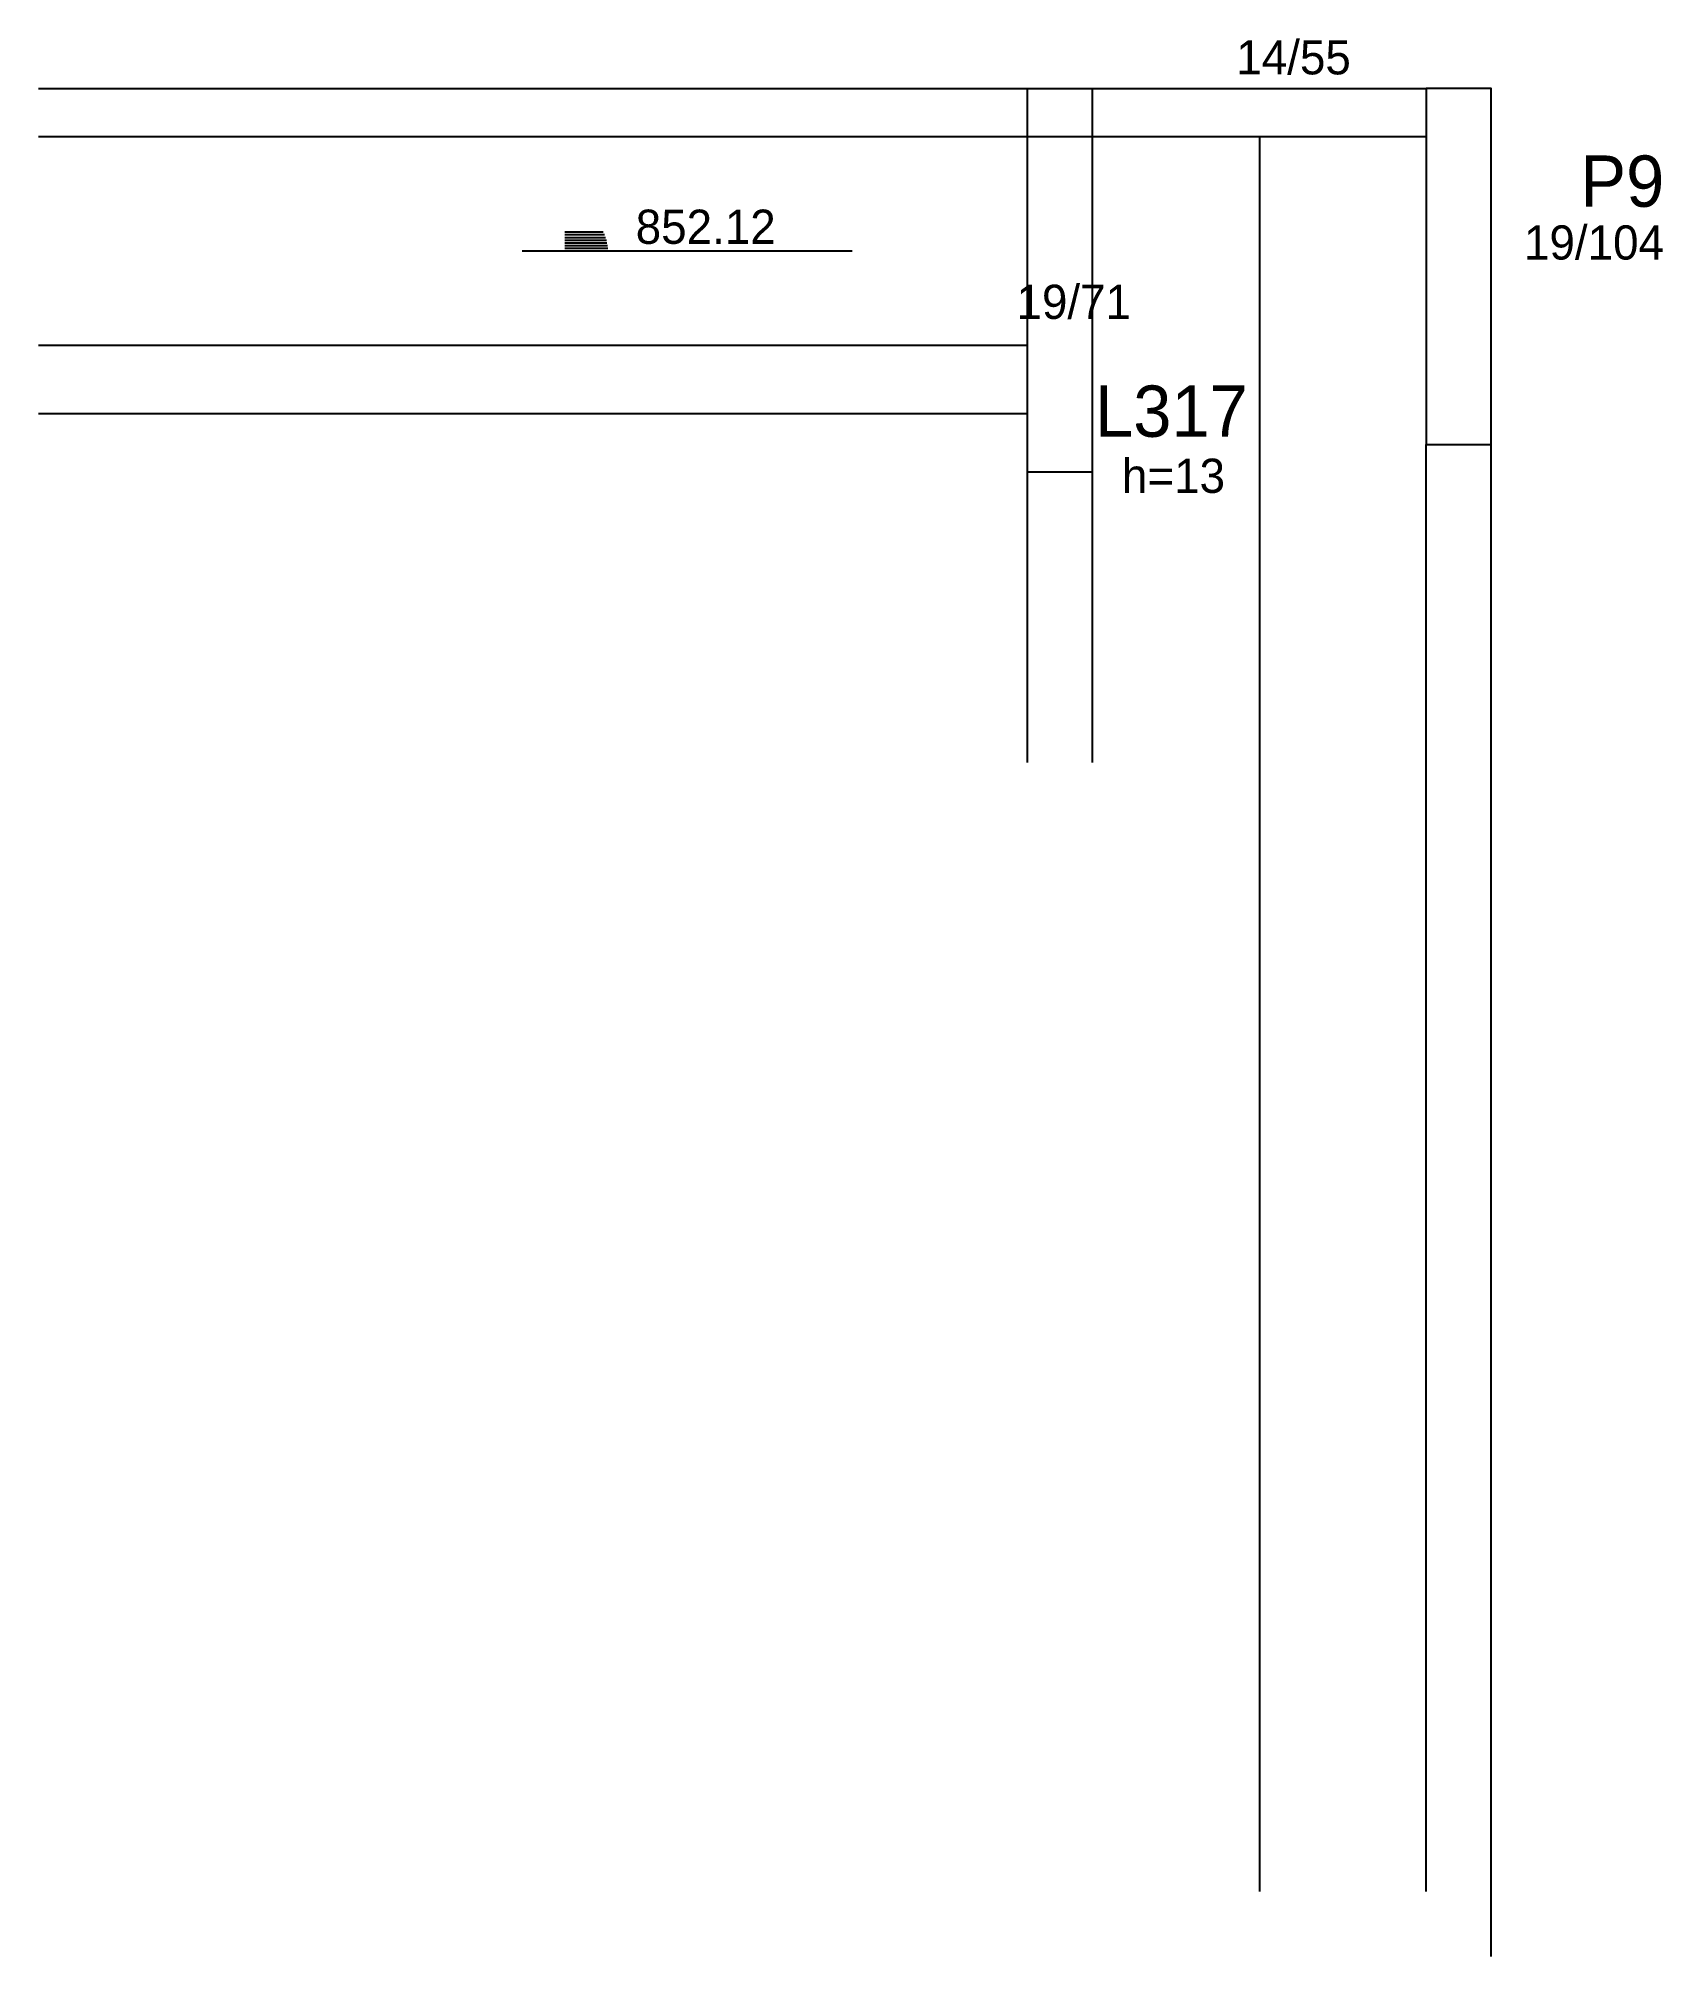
# Model space of a CAD drawing. Header units: metres. Extents: x 5789 to 6264, y 2262 to 2823.
import ezdxf

# ---------------------------------------------------------------- set-up
doc = ezdxf.new("R2010")
doc.units = ezdxf.units.M
for name, color, linetype in [('3', 7, 'Continuous'), ('4', 7, 'Continuous'), ('7', 7, 'Continuous'), ('Painéis', 7, 'Continuous')]:
    doc.layers.add(name, color=color, linetype=linetype)

msp = doc.modelspace()

# ---------------------------------------------------------------- linework, layer by layer
at = {"layer": '3', "color": 7, "lineweight": 25}
for p, q in [((5789.07, 2807.94), (6194.57, 2807.94)), ((6078.07, 2610.94), (6078.07, 2807.94)), ((6097.07, 2610.94), (6097.07, 2807.94)), ((5789.07, 2793.94), (6194.57, 2793.94)), ((5942.94, 2766.05), (5954.14, 2766.05)), ((5942.94, 2765.26), (5954.5, 2765.26)), ((5942.94, 2764.47), (5954.79, 2764.47)), ((5930.44, 2760.5), (5955.44, 2760.5)), ((5942.94, 2763.67), (5955.03, 2763.67)), ((5942.94, 2762.88), (5955.21, 2762.88)), ((5942.94, 2762.09), (5955.34, 2762.09)), ((5942.94, 2761.29), (5955.44, 2761.29)), ((5955.44, 2760.5), (6026.86, 2760.5)), ((6194.57, 2280.94), (6194.57, 2703.94)), ((6078.07, 2695.94), (6097.07, 2695.94))]:
    msp.add_line(p, q, dxfattribs=at)
msp.add_lwpolyline([(6213.57, 2261.94), (6213.57, 2703.94)], dxfattribs=at)
at = {"layer": '7', "color": 7, "lineweight": 25}
msp.add_lwpolyline([(6194.57, 2703.94), (6213.57, 2703.94), (6213.57, 2807.94), (6194.57, 2807.94), (6194.57, 2703.94)], dxfattribs=at)
at = {"layer": 'Painéis', "color": 7, "lineweight": 25}
for p, q in [((6145.82, 2793.94), (6145.82, 2280.94)), ((5789.07, 2732.94), (6078.07, 2732.94)), ((5789.07, 2712.94), (6078.07, 2712.94))]:
    msp.add_line(p, q, dxfattribs=at)

# ---------------------------------------------------------------- texts
at = {"layer": '3', "color": 7, "lineweight": 25}
for s, p in [('14/55', (6139.09, 2812.1)), ('852.12', (5963.6, 2762.57)), ('19/104', (6223.15, 2757.97)), ('19/71', (6074.87, 2740.63)), ('h=13', (6105.67, 2689.78))]:
    msp.add_text(s, height=10, dxfattribs=at).set_placement(p)
at = {"layer": '4', "color": 7, "lineweight": 25}
for s, p in [('P9', (6239.61, 2773.4)), ('L317', (6097.82, 2706.17))]:
    msp.add_text(s, height=15, dxfattribs=at).set_placement(p)

doc.saveas('drawing.dxf')
